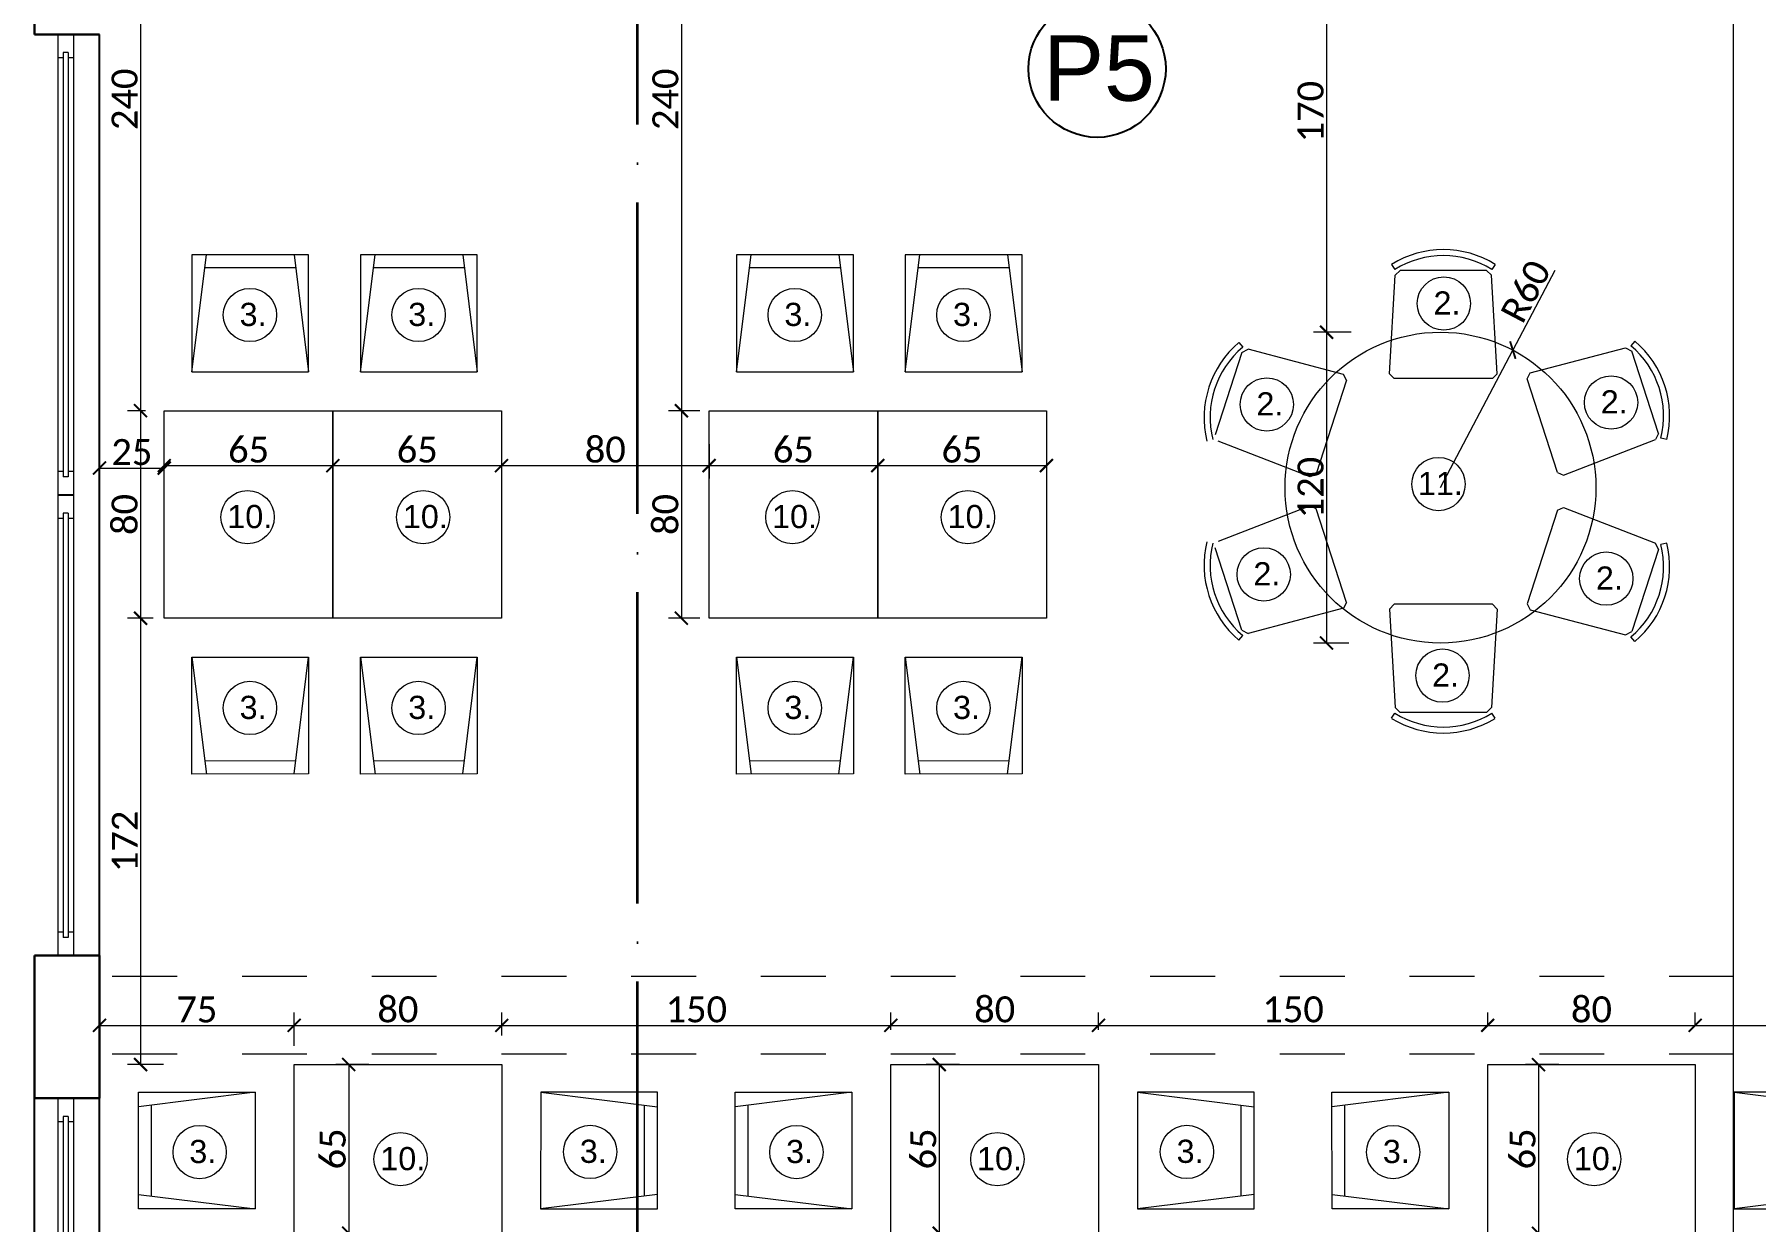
# Model space of a CAD drawing. Header units: centimetres. Extents: x -26724 to 60145, y -23645 to 6771.
# Drawn here: x -20015 to -19352, y -2598 to -2140 of the extents above; entities that cross this region are included whole.
import ezdxf

# ---------------------------------------------------------------- set-up
doc = ezdxf.new("R2010")
doc.units = ezdxf.units.CM
for name, pattern in [('ACAD_ISO04W100', [30, 24, -3, 0, -3]), ('AUSGEZOGEN', [0]), ('DALEKOVOD_VN', [5, 2.5, -2.5])]:
    doc.linetypes.add(name, pattern=pattern)
doc.layers.add('3.IZGLED 2', color=7, linetype='Continuous', lineweight=9, true_color=0x4a4a4a)
doc.layers.add('IZGLED 2', color=253, linetype='Continuous', lineweight=9, true_color=0x828282)
for name, color, linetype, lineweight in [('4.KOTE', 88, 'Continuous', 15), ('namestaj', 8, 'Continuous', 9), ('namjestaj', 150, 'Continuous', 5), ('prozori', 140, 'Continuous', 13), ('zid', 7, 'Continuous', 40)]:
    doc.layers.add(name, color=color, linetype=linetype, lineweight=lineweight)
doc.layers.add('pozicije', color=7, linetype='Continuous')
doc.styles.add('0.12', font='arial.ttf', dxfattribs={"height": 0.12})
doc.styles.add('0.15', font='arial.ttf', dxfattribs={"height": 0.15})
doc.styles.get("Standard").update_dxf_attribs({"font": 'calibri.ttf'})
doc.dimstyles.new('ja 1 50', dxfattribs={"dimtxt": 10, "dimasz": 5, "dimexe": 5, "dimexo": 5, "dimgap": 1, "dimtad": 1, "dimdec": 0, "dimtxsty": 'Standard', "dimblk": 'ARCHTICK', "dimcen": 2.5, "dimclrd": 256, "dimclrt": 7, "dimadec": 0, "dimazin": 0, "dimtfac": 1, "dimtdec": 0, "dimtix": 1, "dimtmove": 1, "dimatfit": 3, "dimldrblk": 'ARCHTICK', "dimfxl": 10, "dimfxlon": 1, "dimlwd": 0, "dimlwe": 9, "dimarcsym": 0})

# ---------------------------------------------------------------- blocks, each defined once
blk = doc.blocks.new('hzzzzzzz')
at = {"layer": 'namjestaj', "transparency": 33554687}
for p, q in [((620.48, 1677.08, 13.5), (626.13, 1722.08, 13.5)), ((620.5, 1722.08, 13.5), (620.48, 1677.08, 13.5)), ((665.5, 1722.06, 13.5), (620.5, 1722.08, 13.5)), ((620.5, 1722.08, 13.5), (620.5, 1722.08, 13.5)), ((659.88, 1722.06, 13.5), (665.48, 1677.06, 13.5)), ((665.48, 1677.06, 13.5), (665.5, 1722.06, 13.5)), ((660.5, 1717.06, 13.5), (625.5, 1717.08, 13.5)), ((620.48, 1677.08, 13.5), (665.48, 1677.06, 13.5)), ((609.86, 1582.06, 13.5), (609.86, 1662.06, 13.5)), ((609.86, 1662.06, 13.5), (674.86, 1662.06, 13.5)), ((674.86, 1662.06, 13.5), (674.86, 1582.06, 13.5)), ((674.86, 1582.06, 13.5), (609.86, 1582.06, 13.5)), ((609.86, 1582.06, 13.5), (609.86, 1582.06, 13.5)), ((620.48, 1567.04, 13.5), (665.48, 1567.06, 13.5)), ((620.48, 1567.04, 13.5), (626.13, 1522.04, 13.5)), ((620.5, 1522.04, 13.5), (620.48, 1567.04, 13.5)), ((659.88, 1522.06, 13.5), (665.48, 1567.06, 13.5)), ((665.48, 1567.06, 13.5), (665.5, 1522.06, 13.5)), ((660.5, 1527.06, 13.5), (625.5, 1527.04, 13.5)), ((665.5, 1522.06, 13.5), (620.5, 1522.04, 13.5)), ((620.5, 1522.04, 13.5), (620.5, 1522.04, 13.5))]:
    blk.add_line(p, q, dxfattribs=at)
blk = doc.blocks.new('tttt')
at = {"layer": 'namjestaj', "linetype": 'AUSGEZOGEN', "transparency": 33554687}
for p, q in [((983.55, 1394.01, 13.5), (984.77, 1392.04, 13.5)), ((1023.41, 1394.01, 13.5), (1022.19, 1392.04, 13.5)), ((982.74, 1351.88, 13.5), (984.85, 1389.85, 13.5)), ((984.85, 1389.85, 13.5), (986.81, 1391.7, 13.5)), ((1020.14, 1391.7, 13.5), (986.81, 1391.7, 13.5)), ((1020.14, 1391.7, 13.5), (1022.09, 1389.85, 13.5)), ((1024.2, 1351.88, 13.5), (1022.09, 1389.85, 13.5)), ((925.86, 1360.02, 13.5), (915.56, 1328.32, 13.5)), ((924.68, 1363.84, 13.5), (926.17, 1362.07, 13.5)), ((925.86, 1360.02, 13.5), (928.23, 1361.31, 13.5)), ((964.99, 1351.58, 13.5), (928.23, 1361.31, 13.5)), ((1036.97, 1352.16, 13.5), (1073.73, 1361.88, 13.5)), ((1073.73, 1361.88, 13.5), (1076.09, 1360.6, 13.5)), ((1077.28, 1364.41, 13.5), (1075.79, 1362.64, 13.5)), ((1086.39, 1328.89, 13.5), (1076.09, 1360.6, 13.5)), ((966.21, 1349.34, 13.5), (954.47, 1313.24, 13.5)), ((966.21, 1349.34, 13.5), (964.99, 1351.58, 13.5)), ((984.49, 1350.03, 13.5), (982.74, 1351.88, 13.5)), ((1022.45, 1350.03, 13.5), (984.49, 1350.03, 13.5)), ((1022.45, 1350.03, 13.5), (1024.2, 1351.88, 13.5)), ((1035.75, 1349.92, 13.5), (1036.97, 1352.16, 13.5)), ((1047.48, 1313.82, 13.5), (1035.75, 1349.92, 13.5)), ((1086.39, 1328.89, 13.5), (1085.24, 1326.46, 13.5)), ((1089.6, 1326.5, 13.5), (1087.35, 1327.05, 13.5)), ((952.18, 1312.15, 13.5), (916.72, 1325.89, 13.5)), ((1049.78, 1312.73, 13.5), (1085.24, 1326.46, 13.5)), ((1047.48, 1313.82, 13.5), (1049.78, 1312.73, 13.5)), ((954.47, 1313.24, 13.5), (952.18, 1312.15, 13.5)), ((952.18, 1300.92, 13.5), (916.72, 1287.18, 13.5)), ((954.47, 1299.83, 13.5), (952.18, 1300.92, 13.5)), ((1047.48, 1299.25, 13.5), (1049.78, 1300.34, 13.5)), ((1049.78, 1300.34, 13.5), (1085.24, 1286.6, 13.5)), ((966.21, 1263.72, 13.5), (954.47, 1299.83, 13.5)), ((1047.48, 1299.25, 13.5), (1035.75, 1263.14, 13.5)), ((925.86, 1253.05, 13.5), (915.56, 1284.75, 13.5)), ((1086.39, 1284.17, 13.5), (1076.09, 1252.47, 13.5)), ((1086.39, 1284.17, 13.5), (1085.24, 1286.6, 13.5)), ((1089.6, 1286.56, 13.5), (1087.35, 1286.01, 13.5)), ((964.99, 1261.49, 13.5), (928.23, 1251.76, 13.5)), ((966.21, 1263.72, 13.5), (964.99, 1261.49, 13.5)), ((984.49, 1263.04, 13.5), (982.74, 1261.19, 13.5)), ((982.74, 1261.19, 13.5), (984.85, 1223.22, 13.5)), ((1022.45, 1263.04, 13.5), (984.49, 1263.04, 13.5)), ((1024.2, 1261.19, 13.5), (1022.09, 1223.22, 13.5)), ((1022.45, 1263.04, 13.5), (1024.2, 1261.19, 13.5)), ((1035.75, 1263.14, 13.5), (1036.97, 1260.91, 13.5)), ((1036.97, 1260.91, 13.5), (1073.73, 1251.18, 13.5)), ((924.68, 1249.23, 13.5), (926.17, 1250.99, 13.5)), ((925.86, 1253.05, 13.5), (928.23, 1251.76, 13.5)), ((1073.73, 1251.18, 13.5), (1076.09, 1252.47, 13.5)), ((1077.28, 1248.66, 13.5), (1075.79, 1250.42, 13.5)), ((983.55, 1219.06, 13.5), (984.77, 1221.03, 13.5)), ((984.85, 1223.22, 13.5), (986.81, 1221.37, 13.5)), ((1020.14, 1221.37, 13.5), (986.81, 1221.37, 13.5)), ((1020.14, 1221.37, 13.5), (1022.09, 1223.22, 13.5)), ((1023.41, 1219.06, 13.5), (1022.19, 1221.03, 13.5))]:
    blk.add_line(p, q, dxfattribs=at)
blk.add_circle((1002.36, 1307.97, 13.5), 59.9, dxfattribs=at)
for centre, radius, start, end in [((1003.48, 1361.87, 13.5), 37.82, 58.19737, 121.80263), ((1003.48, 1361.87, 13.5), 35.5, 58.19737, 121.80263), ((949.08, 1334.95, 13.5), 37.82, 130.19737, 193.80263), ((949.08, 1334.95, 13.5), 35.5, 130.19737, 193.80263), ((1052.87, 1335.52, 13.5), 35.5, 346.19737, 49.80263), ((1052.87, 1335.52, 13.5), 37.82, 346.19737, 49.80263), ((949.08, 1278.11, 13.5), 37.82, 166.19737, 229.80263), ((949.08, 1278.11, 13.5), 35.5, 166.19737, 229.80263), ((1052.87, 1277.54, 13.5), 35.5, 310.19737, 13.80263), ((1052.87, 1277.54, 13.5), 37.82, 310.19737, 13.80263), ((1003.48, 1251.2, 13.5), 35.5, 238.19737, 301.80263), ((1003.48, 1251.2, 13.5), 37.82, 238.19737, 301.80263)]:
    blk.add_arc(centre, radius, start, end, dxfattribs=at)
blk = doc.blocks.new('_ArchTick')
at = {"color": 0, "linetype": 'ByBlock', "const_width": 0.15}
blk.add_lwpolyline([(-0.5, -0.5), (0.5, 0.5)], dxfattribs=at)
blk = doc.blocks.new('*D2539')
at = {"layer": '4.KOTE', "color": 0, "lineweight": 9, "transparency": 16777216}
for p, q in [((-19972.2, -2045.26), (-19979.15, -2045.26)), ((-19972.2, -2285.26), (-19979.15, -2285.26))]:
    blk.add_line(p, q, dxfattribs=at)
at = {"layer": '4.KOTE', "lineweight": 0, "transparency": 16777216}
blk.add_line((-19974.15, -2045.26), (-19974.15, -2285.26), dxfattribs=at)
at = {"layer": 'Defpoints', "color": 0, "transparency": 16777216}
for p in [(-19965.03, -2045.26, 27), (-19974.15, -2285.26), (-19965.03, -2285.26, 27)]:
    blk.add_point(p, dxfattribs=at)
at = {"layer": '4.KOTE', "lineweight": 0, "transparency": 16777216, "xscale": 5, "yscale": 5, "zscale": 5}
for p, rotation in [((-19974.15, -2045.26), 90), ((-19974.15, -2285.26), 270)]:
    blk.add_blockref('_ArchTick', p, dxfattribs=dict(at, rotation=rotation))
at = {"layer": '4.KOTE', "color": 7, "transparency": 16777216, "insert": (-19980.28, -2165.26), "char_height": 10, "attachment_point": 5, "rotation": 90}
blk.add_mtext('240', dxfattribs=at)
blk = doc.blocks.new('*D2540')
at = {"layer": '4.KOTE', "color": 0, "lineweight": 9, "transparency": 16777216}
for p, q in [((-19972.2, -2285.26), (-19979.15, -2285.26)), ((-19969.25, -2365.26), (-19979.15, -2365.26))]:
    blk.add_line(p, q, dxfattribs=at)
at = {"layer": '4.KOTE', "lineweight": 0, "transparency": 16777216}
blk.add_line((-19974.15, -2285.26), (-19974.15, -2365.26), dxfattribs=at)
at = {"layer": 'Defpoints', "color": 0, "transparency": 16777216}
for p in [(-19965.03, -2285.26, 27), (-19974.15, -2365.26), (-19955.42, -2365.26, 27)]:
    blk.add_point(p, dxfattribs=at)
at = {"layer": '4.KOTE', "lineweight": 0, "transparency": 16777216, "xscale": 5, "yscale": 5, "zscale": 5}
for p, rotation in [((-19974.15, -2285.26), 90), ((-19974.15, -2365.26), 270)]:
    blk.add_blockref('_ArchTick', p, dxfattribs=dict(at, rotation=rotation))
at = {"layer": '4.KOTE', "color": 7, "transparency": 16777216, "insert": (-19980.28, -2325.26), "char_height": 10, "attachment_point": 5, "rotation": 90}
blk.add_mtext('80', dxfattribs=at)
blk = doc.blocks.new('*D2541')
at = {"layer": '4.KOTE', "color": 0, "lineweight": 9, "transparency": 16777216}
for p, q in [((-19969.25, -2365.26), (-19979.15, -2365.26)), ((-19965.33, -2537.26), (-19979.15, -2537.26))]:
    blk.add_line(p, q, dxfattribs=at)
at = {"layer": '4.KOTE', "lineweight": 0, "transparency": 16777216}
blk.add_line((-19974.15, -2365.26), (-19974.15, -2537.26), dxfattribs=at)
at = {"layer": 'Defpoints', "color": 0, "transparency": 16777216}
for p in [(-19955.42, -2365.26, 27), (-19974.15, -2537.26), (-19914.98, -2537.26, 27)]:
    blk.add_point(p, dxfattribs=at)
at = {"layer": '4.KOTE', "lineweight": 0, "transparency": 16777216, "xscale": 5, "yscale": 5, "zscale": 5}
for p, rotation in [((-19974.15, -2365.26), 90), ((-19974.15, -2537.26), 270)]:
    blk.add_blockref('_ArchTick', p, dxfattribs=dict(at, rotation=rotation))
at = {"layer": '4.KOTE', "color": 7, "transparency": 16777216, "insert": (-19980.23, -2451.26), "char_height": 10, "attachment_point": 5, "rotation": 90}
blk.add_mtext('172', dxfattribs=at)
blk = doc.blocks.new('*D2445')
at = {"layer": '4.KOTE', "color": 0, "lineweight": 9, "transparency": 16777216}
for p, q in [((-19758.61, -2285.26), (-19770.74, -2285.26)), ((-19758.61, -2365.26), (-19770.74, -2365.26))]:
    blk.add_line(p, q, dxfattribs=at)
at = {"layer": '4.KOTE', "lineweight": 0, "transparency": 16777216}
blk.add_line((-19765.74, -2285.26), (-19765.74, -2365.26), dxfattribs=at)
at = {"layer": 'Defpoints', "color": 0, "transparency": 16777216}
for p in [(-19752.17, -2285.26, 13.5), (-19765.74, -2365.26), (-19752.17, -2365.26, 13.5)]:
    blk.add_point(p, dxfattribs=at)
at = {"layer": '4.KOTE', "lineweight": 0, "transparency": 16777216, "xscale": 5, "yscale": 5, "zscale": 5}
for p, rotation in [((-19765.74, -2285.26), 90), ((-19765.74, -2365.26), 270)]:
    blk.add_blockref('_ArchTick', p, dxfattribs=dict(at, rotation=rotation))
at = {"layer": '4.KOTE', "color": 7, "transparency": 16777216, "insert": (-19771.87, -2325.26), "char_height": 10, "attachment_point": 5, "rotation": 90}
blk.add_mtext('80', dxfattribs=at)
blk = doc.blocks.new('*D2446')
at = {"layer": '4.KOTE', "color": 0, "lineweight": 9, "transparency": 16777216}
for p, q in [((-19508.58, -2255.01), (-19522.08, -2255.01)), ((-19508.47, -2374.8), (-19522.08, -2374.8))]:
    blk.add_line(p, q, dxfattribs=at)
at = {"layer": '4.KOTE', "lineweight": 0, "transparency": 16777216}
blk.add_line((-19517.08, -2255.01), (-19517.08, -2374.8), dxfattribs=at)
at = {"layer": 'Defpoints', "color": 0, "transparency": 16777216}
for p in [(-19494.2, -2255.01, 13.5), (-19517.08, -2374.8), (-19492.98, -2374.8, 13.5)]:
    blk.add_point(p, dxfattribs=at)
at = {"layer": '4.KOTE', "lineweight": 0, "transparency": 16777216, "xscale": 5, "yscale": 5, "zscale": 5}
for p, rotation in [((-19517.08, -2255.01), 90), ((-19517.08, -2374.8), 270)]:
    blk.add_blockref('_ArchTick', p, dxfattribs=dict(at, rotation=rotation))
at = {"layer": '4.KOTE', "color": 7, "transparency": 16777216, "insert": (-19523.2, -2314.9), "char_height": 10, "attachment_point": 5, "rotation": 90}
blk.add_mtext('120', dxfattribs=at)
blk = doc.blocks.new('*D2447')
at = {"layer": '4.KOTE', "lineweight": 0, "transparency": 16777216}
for p in [(-19429.15, -2231.23), (-19473.18, -2314.91)]:
    blk.add_line(p, (-19445.29, -2261.9), dxfattribs=at)
at = {"layer": 'Defpoints', "color": 0, "transparency": 16777216}
for p in [(-19445.29, -2261.9, 13.5), (-19473.18, -2314.91, 13.5)]:
    blk.add_point(p, dxfattribs=at)
at = {"layer": '4.KOTE', "lineweight": 0, "transparency": 16777216, "xscale": 5, "yscale": 5, "zscale": 5, "rotation": 242.2466490455969}
blk.add_blockref('_ArchTick', (-19445.29, -2261.9), dxfattribs=at)
at = {"layer": '4.KOTE', "color": 7, "transparency": 16777216, "insert": (-19440.31, -2239.29), "char_height": 10, "attachment_point": 5, "rotation": 62.24665}
blk.add_mtext('R60', dxfattribs=at)
blk = doc.blocks.new('*D2555')
at = {"layer": '4.KOTE', "color": 0, "lineweight": 9, "transparency": 16777216}
for p, q in [((-19507.63, -2085.05), (-19522.08, -2085.05)), ((-19507.62, -2255.01), (-19522.08, -2255.01))]:
    blk.add_line(p, q, dxfattribs=at)
at = {"layer": '4.KOTE', "lineweight": 0, "transparency": 16777216}
blk.add_line((-19517.08, -2085.05), (-19517.08, -2255.01), dxfattribs=at)
at = {"layer": 'Defpoints', "color": 0, "transparency": 16777216}
for p in [(-19473.44, -2085.05, 13.5), (-19517.08, -2255.01), (-19473.25, -2255.01, 13.5)]:
    blk.add_point(p, dxfattribs=at)
at = {"layer": '4.KOTE', "lineweight": 0, "transparency": 16777216, "xscale": 5, "yscale": 5, "zscale": 5}
for p, rotation in [((-19517.08, -2085.05), 90), ((-19517.08, -2255.01), 270)]:
    blk.add_blockref('_ArchTick', p, dxfattribs=dict(at, rotation=rotation))
at = {"layer": '4.KOTE', "color": 7, "transparency": 16777216, "insert": (-19523.2, -2170.03), "char_height": 10, "attachment_point": 5, "rotation": 90}
blk.add_mtext('170', dxfattribs=at)
blk = doc.blocks.new('*D2442')
at = {"layer": '4.KOTE', "color": 0, "lineweight": 9, "transparency": 16777216}
for p, q in [((-19757.17, -2045.26), (-19770.74, -2045.26)), ((-19758.61, -2285.26), (-19770.74, -2285.26))]:
    blk.add_line(p, q, dxfattribs=at)
at = {"layer": '4.KOTE', "lineweight": 0, "transparency": 16777216}
blk.add_line((-19765.74, -2045.26), (-19765.74, -2285.26), dxfattribs=at)
at = {"layer": 'Defpoints', "color": 0, "transparency": 16777216}
for p in [(-19752.17, -2045.26), (-19765.74, -2285.26), (-19752.17, -2285.26, 13.5)]:
    blk.add_point(p, dxfattribs=at)
at = {"layer": '4.KOTE', "lineweight": 0, "transparency": 16777216, "xscale": 5, "yscale": 5, "zscale": 5}
for p, rotation in [((-19765.74, -2045.26), 90), ((-19765.74, -2285.26), 270)]:
    blk.add_blockref('_ArchTick', p, dxfattribs=dict(at, rotation=rotation))
at = {"layer": '4.KOTE', "color": 7, "transparency": 16777216, "insert": (-19771.87, -2165.26), "char_height": 10, "attachment_point": 5, "rotation": 90}
blk.add_mtext('240', dxfattribs=at)
blk = doc.blocks.new('*D2557')
at = {"layer": '4.KOTE', "color": 0, "lineweight": 9, "transparency": 16777216}
for p, q in [((-19990.01, -2317.06), (-19990.01, -2302.38)), ((-19965.03, -2316.16), (-19965.03, -2302.38))]:
    blk.add_line(p, q, dxfattribs=at)
at = {"layer": '4.KOTE', "lineweight": 0, "transparency": 16777216}
blk.add_line((-19990.01, -2307.38), (-19965.03, -2307.38), dxfattribs=at)
at = {"layer": 'Defpoints', "color": 0, "transparency": 16777216}
for p in [(-19965.03, -2307.38), (-19990.01, -2366.22, 13.5), (-19965.03, -2365.26, 27)]:
    blk.add_point(p, dxfattribs=at)
at = {"layer": '4.KOTE', "lineweight": 0, "transparency": 16777216, "xscale": 5, "yscale": 5, "zscale": 5, "rotation": 180}
blk.add_blockref('_ArchTick', (-19990.01, -2307.38), dxfattribs=at)
at = {"layer": '4.KOTE', "lineweight": 0, "transparency": 16777216, "xscale": 5, "yscale": 5, "zscale": 5}
blk.add_blockref('_ArchTick', (-19965.03, -2307.38), dxfattribs=at)
at = {"layer": '4.KOTE', "color": 7, "transparency": 16777216, "insert": (-19977.52, -2301.26), "char_height": 10, "attachment_point": 5}
blk.add_mtext('25', dxfattribs=at)
blk = doc.blocks.new('*D2558')
at = {"layer": '4.KOTE', "color": 0, "lineweight": 9, "transparency": 16777216}
for p, q in [((-19965.03, -2315.24), (-19965.03, -2301.43)), ((-19900.03, -2300.99), (-19900.03, -2311.43))]:
    blk.add_line(p, q, dxfattribs=at)
at = {"layer": '4.KOTE', "lineweight": 0, "transparency": 16777216}
blk.add_line((-19965.03, -2306.43), (-19900.03, -2306.43), dxfattribs=at)
at = {"layer": 'Defpoints', "color": 0, "transparency": 16777216}
for p in [(-19900.03, -2285.26, 27), (-19900.03, -2306.43), (-19965.03, -2365.26, 27)]:
    blk.add_point(p, dxfattribs=at)
at = {"layer": '4.KOTE', "lineweight": 0, "transparency": 16777216, "xscale": 5, "yscale": 5, "zscale": 5, "rotation": 180}
blk.add_blockref('_ArchTick', (-19965.03, -2306.43), dxfattribs=at)
at = {"layer": '4.KOTE', "lineweight": 0, "transparency": 16777216, "xscale": 5, "yscale": 5, "zscale": 5}
blk.add_blockref('_ArchTick', (-19900.03, -2306.43), dxfattribs=at)
at = {"layer": '4.KOTE', "color": 7, "transparency": 16777216, "insert": (-19932.53, -2300.31), "char_height": 10, "attachment_point": 5}
blk.add_mtext('65', dxfattribs=at)
blk = doc.blocks.new('*D2559')
at = {"layer": '4.KOTE', "color": 0, "lineweight": 9, "transparency": 16777216}
for p, q in [((-19900.03, -2300.99), (-19900.03, -2311.43)), ((-19835.03, -2300.99), (-19835.03, -2311.43))]:
    blk.add_line(p, q, dxfattribs=at)
at = {"layer": '4.KOTE', "lineweight": 0, "transparency": 16777216}
blk.add_line((-19900.03, -2306.43), (-19835.03, -2306.43), dxfattribs=at)
at = {"layer": 'Defpoints', "color": 0, "transparency": 16777216}
for p in [(-19900.03, -2285.26, 27), (-19835.03, -2285.26, 27), (-19835.03, -2306.43)]:
    blk.add_point(p, dxfattribs=at)
at = {"layer": '4.KOTE', "lineweight": 0, "transparency": 16777216, "xscale": 5, "yscale": 5, "zscale": 5, "rotation": 180}
blk.add_blockref('_ArchTick', (-19900.03, -2306.43), dxfattribs=at)
at = {"layer": '4.KOTE', "lineweight": 0, "transparency": 16777216, "xscale": 5, "yscale": 5, "zscale": 5}
blk.add_blockref('_ArchTick', (-19835.03, -2306.43), dxfattribs=at)
at = {"layer": '4.KOTE', "color": 7, "transparency": 16777216, "insert": (-19867.53, -2300.31), "char_height": 10, "attachment_point": 5}
blk.add_mtext('65', dxfattribs=at)
blk = doc.blocks.new('*D2560')
at = {"layer": '4.KOTE', "color": 0, "lineweight": 9, "transparency": 16777216}
for p, q in [((-19835.03, -2300.99), (-19835.03, -2311.43)), ((-19755.07, -2298.1), (-19755.07, -2311.43))]:
    blk.add_line(p, q, dxfattribs=at)
at = {"layer": '4.KOTE', "lineweight": 0, "transparency": 16777216}
blk.add_line((-19835.03, -2306.43), (-19755.07, -2306.43), dxfattribs=at)
at = {"layer": 'Defpoints', "color": 0, "transparency": 16777216}
for p in [(-19835.03, -2285.26, 27), (-19755.07, -2285.26, 13.5), (-19755.07, -2306.43)]:
    blk.add_point(p, dxfattribs=at)
at = {"layer": '4.KOTE', "lineweight": 0, "transparency": 16777216, "xscale": 5, "yscale": 5, "zscale": 5, "rotation": 180}
blk.add_blockref('_ArchTick', (-19835.03, -2306.43), dxfattribs=at)
at = {"layer": '4.KOTE', "lineweight": 0, "transparency": 16777216, "xscale": 5, "yscale": 5, "zscale": 5}
blk.add_blockref('_ArchTick', (-19755.07, -2306.43), dxfattribs=at)
at = {"layer": '4.KOTE', "color": 7, "transparency": 16777216, "insert": (-19795.05, -2300.3), "char_height": 10, "attachment_point": 5}
blk.add_mtext('80', dxfattribs=at)
blk = doc.blocks.new('*D2561')
at = {"layer": '4.KOTE', "color": 0, "lineweight": 9, "transparency": 16777216}
for p, q in [((-19755.07, -2298.1), (-19755.07, -2311.43)), ((-19690.07, -2298.1), (-19690.07, -2311.43))]:
    blk.add_line(p, q, dxfattribs=at)
at = {"layer": '4.KOTE', "lineweight": 0, "transparency": 16777216}
blk.add_line((-19755.07, -2306.43), (-19690.07, -2306.43), dxfattribs=at)
at = {"layer": 'Defpoints', "color": 0, "transparency": 16777216}
for p in [(-19755.07, -2285.26, 13.5), (-19690.07, -2285.26, 13.5), (-19690.07, -2306.43)]:
    blk.add_point(p, dxfattribs=at)
at = {"layer": '4.KOTE', "lineweight": 0, "transparency": 16777216, "xscale": 5, "yscale": 5, "zscale": 5, "rotation": 180}
blk.add_blockref('_ArchTick', (-19755.07, -2306.43), dxfattribs=at)
at = {"layer": '4.KOTE', "lineweight": 0, "transparency": 16777216, "xscale": 5, "yscale": 5, "zscale": 5}
blk.add_blockref('_ArchTick', (-19690.07, -2306.43), dxfattribs=at)
at = {"layer": '4.KOTE', "color": 7, "transparency": 16777216, "insert": (-19722.57, -2300.31), "char_height": 10, "attachment_point": 5}
blk.add_mtext('65', dxfattribs=at)
blk = doc.blocks.new('*D2562')
at = {"layer": '4.KOTE', "color": 0, "lineweight": 9, "transparency": 16777216}
for p, q in [((-19690.07, -2298.1), (-19690.07, -2311.43)), ((-19625.07, -2298.1), (-19625.07, -2311.43))]:
    blk.add_line(p, q, dxfattribs=at)
at = {"layer": '4.KOTE', "lineweight": 0, "transparency": 16777216}
blk.add_line((-19690.07, -2306.43), (-19625.07, -2306.43), dxfattribs=at)
at = {"layer": 'Defpoints', "color": 0, "transparency": 16777216}
for p in [(-19690.07, -2285.26, 13.5), (-19625.07, -2285.26, 13.5), (-19625.07, -2306.43)]:
    blk.add_point(p, dxfattribs=at)
at = {"layer": '4.KOTE', "lineweight": 0, "transparency": 16777216, "xscale": 5, "yscale": 5, "zscale": 5, "rotation": 180}
blk.add_blockref('_ArchTick', (-19690.07, -2306.43), dxfattribs=at)
at = {"layer": '4.KOTE', "lineweight": 0, "transparency": 16777216, "xscale": 5, "yscale": 5, "zscale": 5}
blk.add_blockref('_ArchTick', (-19625.07, -2306.43), dxfattribs=at)
at = {"layer": '4.KOTE', "color": 7, "transparency": 16777216, "insert": (-19657.57, -2300.31), "char_height": 10, "attachment_point": 5}
blk.add_mtext('65', dxfattribs=at)
blk = doc.blocks.new('*D2563')
at = {"layer": '4.KOTE', "color": 0, "lineweight": 9, "transparency": 16777216}
for p, q in [((-19989.98, -2531.54), (-19989.98, -2517.14)), ((-19914.98, -2530.09), (-19914.98, -2517.14))]:
    blk.add_line(p, q, dxfattribs=at)
at = {"layer": '4.KOTE', "lineweight": 0, "transparency": 16777216}
blk.add_line((-19989.98, -2522.14), (-19914.98, -2522.14), dxfattribs=at)
at = {"layer": 'Defpoints', "color": 0, "transparency": 16777216}
for p in [(-19914.98, -2522.14), (-19989.98, -2563.34, 13.5), (-19914.98, -2563.34, 27)]:
    blk.add_point(p, dxfattribs=at)
at = {"layer": '4.KOTE', "lineweight": 0, "transparency": 16777216, "xscale": 5, "yscale": 5, "zscale": 5, "rotation": 180}
blk.add_blockref('_ArchTick', (-19989.98, -2522.14), dxfattribs=at)
at = {"layer": '4.KOTE', "lineweight": 0, "transparency": 16777216, "xscale": 5, "yscale": 5, "zscale": 5}
blk.add_blockref('_ArchTick', (-19914.98, -2522.14), dxfattribs=at)
at = {"layer": '4.KOTE', "color": 7, "transparency": 16777216, "insert": (-19952.48, -2516.07), "char_height": 10, "attachment_point": 5}
blk.add_mtext('75', dxfattribs=at)
blk = doc.blocks.new('*D2564')
at = {"layer": '4.KOTE', "color": 0, "lineweight": 9, "transparency": 16777216}
for p, q in [((-19914.98, -2530.09), (-19914.98, -2517.14)), ((-19834.98, -2526.1), (-19834.98, -2517.14))]:
    blk.add_line(p, q, dxfattribs=at)
at = {"layer": '4.KOTE', "lineweight": 0, "transparency": 16777216}
blk.add_line((-19914.98, -2522.14), (-19834.98, -2522.14), dxfattribs=at)
at = {"layer": 'Defpoints', "color": 0, "transparency": 16777216}
for p in [(-19834.98, -2522.14), (-19834.98, -2537.26, 27), (-19914.98, -2563.34, 27)]:
    blk.add_point(p, dxfattribs=at)
at = {"layer": '4.KOTE', "lineweight": 0, "transparency": 16777216, "xscale": 5, "yscale": 5, "zscale": 5, "rotation": 180}
blk.add_blockref('_ArchTick', (-19914.98, -2522.14), dxfattribs=at)
at = {"layer": '4.KOTE', "lineweight": 0, "transparency": 16777216, "xscale": 5, "yscale": 5, "zscale": 5}
blk.add_blockref('_ArchTick', (-19834.98, -2522.14), dxfattribs=at)
at = {"layer": '4.KOTE', "color": 7, "transparency": 16777216, "insert": (-19874.98, -2516.02), "char_height": 10, "attachment_point": 5}
blk.add_mtext('80', dxfattribs=at)
blk = doc.blocks.new('*D2565')
at = {"layer": '4.KOTE', "color": 0, "lineweight": 9, "transparency": 16777216}
for p, q in [((-19834.98, -2526.1), (-19834.98, -2517.14)), ((-19684.98, -2523.81), (-19684.98, -2517.14))]:
    blk.add_line(p, q, dxfattribs=at)
at = {"layer": '4.KOTE', "lineweight": 0, "transparency": 16777216}
blk.add_line((-19834.98, -2522.14), (-19684.98, -2522.14), dxfattribs=at)
at = {"layer": 'Defpoints', "color": 0, "transparency": 16777216}
for p in [(-19684.98, -2522.14), (-19834.98, -2537.26, 27), (-19684.98, -2537.26, 40.5)]:
    blk.add_point(p, dxfattribs=at)
at = {"layer": '4.KOTE', "lineweight": 0, "transparency": 16777216, "xscale": 5, "yscale": 5, "zscale": 5, "rotation": 180}
blk.add_blockref('_ArchTick', (-19834.98, -2522.14), dxfattribs=at)
at = {"layer": '4.KOTE', "lineweight": 0, "transparency": 16777216, "xscale": 5, "yscale": 5, "zscale": 5}
blk.add_blockref('_ArchTick', (-19684.98, -2522.14), dxfattribs=at)
at = {"layer": '4.KOTE', "color": 7, "transparency": 16777216, "insert": (-19759.98, -2516.02), "char_height": 10, "attachment_point": 5}
blk.add_mtext('150', dxfattribs=at)
blk = doc.blocks.new('*D2566')
at = {"layer": '4.KOTE', "color": 0, "lineweight": 9, "transparency": 16777216}
for p, q in [((-19684.98, -2523.81), (-19684.98, -2517.14)), ((-19604.98, -2523.81), (-19604.98, -2517.14))]:
    blk.add_line(p, q, dxfattribs=at)
at = {"layer": '4.KOTE', "lineweight": 0, "transparency": 16777216}
blk.add_line((-19684.98, -2522.14), (-19604.98, -2522.14), dxfattribs=at)
at = {"layer": 'Defpoints', "color": 0, "transparency": 16777216}
for p in [(-19604.98, -2522.14), (-19684.98, -2537.26, 40.5), (-19604.98, -2537.26, 40.5)]:
    blk.add_point(p, dxfattribs=at)
at = {"layer": '4.KOTE', "lineweight": 0, "transparency": 16777216, "xscale": 5, "yscale": 5, "zscale": 5, "rotation": 180}
blk.add_blockref('_ArchTick', (-19684.98, -2522.14), dxfattribs=at)
at = {"layer": '4.KOTE', "lineweight": 0, "transparency": 16777216, "xscale": 5, "yscale": 5, "zscale": 5}
blk.add_blockref('_ArchTick', (-19604.98, -2522.14), dxfattribs=at)
at = {"layer": '4.KOTE', "color": 7, "transparency": 16777216, "insert": (-19644.98, -2516.02), "char_height": 10, "attachment_point": 5}
blk.add_mtext('80', dxfattribs=at)
blk = doc.blocks.new('*D2567')
at = {"layer": '4.KOTE', "color": 0, "lineweight": 9, "transparency": 16777216}
for p, q in [((-19604.98, -2523.81), (-19604.98, -2517.14)), ((-19454.98, -2522.38), (-19454.98, -2517.14))]:
    blk.add_line(p, q, dxfattribs=at)
at = {"layer": '4.KOTE', "lineweight": 0, "transparency": 16777216}
blk.add_line((-19604.98, -2522.14), (-19454.98, -2522.14), dxfattribs=at)
at = {"layer": 'Defpoints', "color": 0, "transparency": 16777216}
for p in [(-19454.98, -2522.14), (-19604.98, -2537.26, 40.5), (-19454.98, -2537.26, 54)]:
    blk.add_point(p, dxfattribs=at)
at = {"layer": '4.KOTE', "lineweight": 0, "transparency": 16777216, "xscale": 5, "yscale": 5, "zscale": 5, "rotation": 180}
blk.add_blockref('_ArchTick', (-19604.98, -2522.14), dxfattribs=at)
at = {"layer": '4.KOTE', "lineweight": 0, "transparency": 16777216, "xscale": 5, "yscale": 5, "zscale": 5}
blk.add_blockref('_ArchTick', (-19454.98, -2522.14), dxfattribs=at)
at = {"layer": '4.KOTE', "color": 7, "transparency": 16777216, "insert": (-19529.98, -2516.02), "char_height": 10, "attachment_point": 5}
blk.add_mtext('150', dxfattribs=at)
blk = doc.blocks.new('*D2568')
at = {"layer": '4.KOTE', "color": 0, "lineweight": 9, "transparency": 16777216}
for p, q in [((-19454.98, -2522.38), (-19454.98, -2517.14)), ((-19374.98, -2522.38), (-19374.98, -2517.14))]:
    blk.add_line(p, q, dxfattribs=at)
at = {"layer": '4.KOTE', "lineweight": 0, "transparency": 16777216}
blk.add_line((-19454.98, -2522.14), (-19374.98, -2522.14), dxfattribs=at)
at = {"layer": 'Defpoints', "color": 0, "transparency": 16777216}
for p in [(-19374.98, -2522.14), (-19454.98, -2537.26, 54), (-19374.98, -2537.26, 54)]:
    blk.add_point(p, dxfattribs=at)
at = {"layer": '4.KOTE', "lineweight": 0, "transparency": 16777216, "xscale": 5, "yscale": 5, "zscale": 5, "rotation": 180}
blk.add_blockref('_ArchTick', (-19454.98, -2522.14), dxfattribs=at)
at = {"layer": '4.KOTE', "lineweight": 0, "transparency": 16777216, "xscale": 5, "yscale": 5, "zscale": 5}
blk.add_blockref('_ArchTick', (-19374.98, -2522.14), dxfattribs=at)
at = {"layer": '4.KOTE', "color": 7, "transparency": 16777216, "insert": (-19414.98, -2516.02), "char_height": 10, "attachment_point": 5}
blk.add_mtext('80', dxfattribs=at)
blk = doc.blocks.new('*D2569')
at = {"layer": '4.KOTE', "color": 0, "lineweight": 9, "transparency": 16777216}
for p, q in [((-19374.98, -2522.38), (-19374.98, -2517.14)), ((-19215.07, -2531.91), (-19215.07, -2517.14))]:
    blk.add_line(p, q, dxfattribs=at)
at = {"layer": '4.KOTE', "lineweight": 0, "transparency": 16777216}
blk.add_line((-19374.98, -2522.14), (-19215.07, -2522.14), dxfattribs=at)
at = {"layer": 'Defpoints', "color": 0, "transparency": 16777216}
for p in [(-19215.07, -2522.14), (-19374.98, -2537.26, 54), (-19215.07, -2593.26, 13.5)]:
    blk.add_point(p, dxfattribs=at)
at = {"layer": '4.KOTE', "lineweight": 0, "transparency": 16777216, "xscale": 5, "yscale": 5, "zscale": 5, "rotation": 180}
blk.add_blockref('_ArchTick', (-19374.98, -2522.14), dxfattribs=at)
at = {"layer": '4.KOTE', "lineweight": 0, "transparency": 16777216, "xscale": 5, "yscale": 5, "zscale": 5}
blk.add_blockref('_ArchTick', (-19215.07, -2522.14), dxfattribs=at)
at = {"layer": '4.KOTE', "color": 7, "transparency": 16777216, "insert": (-19295.03, -2516.02), "char_height": 10, "attachment_point": 5}
blk.add_mtext('160', dxfattribs=at)
blk = doc.blocks.new('*D2661')
at = {"layer": '4.KOTE', "color": 0, "lineweight": 9, "transparency": 16777216}
for p, q in [((-19658.55, -2537.26), (-19671.35, -2537.26)), ((-19658.55, -2602.26), (-19671.35, -2602.26))]:
    blk.add_line(p, q, dxfattribs=at)
at = {"layer": '4.KOTE', "lineweight": 0, "transparency": 16777216}
blk.add_line((-19666.35, -2537.26), (-19666.35, -2602.26), dxfattribs=at)
at = {"layer": 'Defpoints', "color": 0, "transparency": 16777216}
for p in [(-19604.98, -2537.26, 40.5), (-19666.35, -2602.26), (-19604.98, -2602.26, 40.5)]:
    blk.add_point(p, dxfattribs=at)
at = {"layer": '4.KOTE', "lineweight": 0, "transparency": 16777216, "xscale": 5, "yscale": 5, "zscale": 5}
for p, rotation in [((-19666.35, -2537.26), 90), ((-19666.35, -2602.26), 270)]:
    blk.add_blockref('_ArchTick', p, dxfattribs=dict(at, rotation=rotation))
at = {"layer": '4.KOTE', "color": 7, "transparency": 16777216, "insert": (-19672.47, -2569.76), "char_height": 10, "attachment_point": 5, "rotation": 90}
blk.add_mtext('65', dxfattribs=at)
blk = doc.blocks.new('*D2409')
at = {"layer": '4.KOTE', "color": 0, "lineweight": 9, "transparency": 16777216}
for p, q in [((-19427.58, -2537.26), (-19440.39, -2537.26)), ((-19427.58, -2602.26), (-19440.39, -2602.26))]:
    blk.add_line(p, q, dxfattribs=at)
at = {"layer": '4.KOTE', "lineweight": 0, "transparency": 16777216}
blk.add_line((-19435.39, -2537.26), (-19435.39, -2602.26), dxfattribs=at)
at = {"layer": 'Defpoints', "color": 0, "transparency": 16777216}
for p in [(-19374.02, -2537.26, 40.5), (-19435.39, -2602.26), (-19374.02, -2602.26, 40.5)]:
    blk.add_point(p, dxfattribs=at)
at = {"layer": '4.KOTE', "lineweight": 0, "transparency": 16777216, "xscale": 5, "yscale": 5, "zscale": 5}
for p, rotation in [((-19435.39, -2537.26), 90), ((-19435.39, -2602.26), 270)]:
    blk.add_blockref('_ArchTick', p, dxfattribs=dict(at, rotation=rotation))
at = {"layer": '4.KOTE', "color": 7, "transparency": 16777216, "insert": (-19441.51, -2569.76), "char_height": 10, "attachment_point": 5, "rotation": 90}
blk.add_mtext('65', dxfattribs=at)
blk = doc.blocks.new('*D2411')
at = {"layer": '4.KOTE', "color": 0, "lineweight": 9, "transparency": 16777216}
for p, q in [((-19886.16, -2537.26), (-19898.96, -2537.26)), ((-19886.16, -2602.26), (-19898.96, -2602.26))]:
    blk.add_line(p, q, dxfattribs=at)
at = {"layer": '4.KOTE', "lineweight": 0, "transparency": 16777216}
blk.add_line((-19893.96, -2537.26), (-19893.96, -2602.26), dxfattribs=at)
at = {"layer": 'Defpoints', "color": 0, "transparency": 16777216}
for p in [(-19832.59, -2537.26, 40.5), (-19893.96, -2602.26), (-19832.59, -2602.26, 40.5)]:
    blk.add_point(p, dxfattribs=at)
at = {"layer": '4.KOTE', "lineweight": 0, "transparency": 16777216, "xscale": 5, "yscale": 5, "zscale": 5}
for p, rotation in [((-19893.96, -2537.26), 90), ((-19893.96, -2602.26), 270)]:
    blk.add_blockref('_ArchTick', p, dxfattribs=dict(at, rotation=rotation))
at = {"layer": '4.KOTE', "color": 7, "transparency": 16777216, "insert": (-19900.08, -2569.76), "char_height": 10, "attachment_point": 5, "rotation": 90}
blk.add_mtext('65', dxfattribs=at)

msp = doc.modelspace()

# ---------------------------------------------------------------- linework, layer by layer
at = {"color": 3}
msp.add_circle((-19605.52, -2153.48), 26.45, dxfattribs=at)
at = {"layer": '3.IZGLED 2', "color": 32, "linetype": 'DALEKOVOD_VN', "ltscale": 10, "true_color": 0xcd6928}
for p, q in [((-19310.07, -2503.26, 13.5), (-19990.01, -2503.26, 13.5)), ((-19310.07, -2533.26, 13.5), (-19990, -2533.26, 13.5))]:
    msp.add_line(p, q, dxfattribs=at)
at = {"layer": '3.IZGLED 2', "ltscale": 12, "elevation": 13.5}
msp.add_lwpolyline([(-18810.18, -2675.26), (-18955.18, -2675.26), (-18955.18, -2820.26), (-19035.18, -2820.26), (-19035.18, -2960.26), (-19220.18, -2960.26), (-19220.18, -2820.26), (-19235.18, -2820.26), (-19235.18, -2927.66), (-19360.18, -2927.67), (-19360.18, -1715.26), (-18810.18, -1715.26), (-18810.18, -2675.26)], dxfattribs=at)
at = {"layer": 'IZGLED 2', "color": 32, "linetype": 'ACAD_ISO04W100', "lineweight": 35, "ltscale": 5}
msp.add_line((-19782.61, -3075.56), (-19782.61, -1001.95), dxfattribs=at)
at = {"layer": 'IZGLED 2', "lineweight": 25, "ltscale": 12}
for p, q in [((-19990.01, -2495.26, 13.5), (-19990.01, -2140.26, 13.5)), ((-20015.07, -2905.26, 13.5), (-20015.07, -2550.26, 13.5)), ((-19989.98, -2905.26, 13.5), (-19989.98, -2550.26, 13.5))]:
    msp.add_line(p, q, dxfattribs=at)
at = {"layer": 'namestaj'}
for centre in [(-19471.87, -2243.97), (-19932, -2248.38, -27), (-19867, -2248.38, -27), (-19722.05, -2248.38, -40.5), (-19657.05, -2248.38, -40.5), (-19540.11, -2282.86), (-19407.43, -2282.1, 13.5), (-19473.95, -2313.53), (-19932.91, -2326.29, -27), (-19865.25, -2326.29, -27), (-19722.95, -2326.29, -40.5), (-19655.29, -2326.29, -40.5), (-19541.28, -2348.36), (-19409.28, -2349.99), (-19472.41, -2387.36), (-19932, -2399.83, -27), (-19867, -2399.83, -27), (-19722.05, -2399.83, -40.5), (-19657.05, -2399.83, -40.5), (-19951.39, -2570.98, -27), (-19873.95, -2573.72, -40.5), (-19800.89, -2570.91, -27), (-19721.39, -2570.98, -13.5), (-19643.95, -2573.72, -27), (-19570.89, -2570.91, -13.5), (-19491.39, -2570.98), (-19413.95, -2573.72, -13.5)]:
    msp.add_circle(centre, 10.27, dxfattribs=at)
at = {"layer": 'prozori'}
for p, q in [((-20006.05, -2140.26, 13.5), (-20006.05, -2495.26, 13.5)), ((-20000.05, -2140.26, 13.5), (-20000.05, -2495.26, 13.5)), ((-20004.05, -2147.26, 13.5), (-20004.05, -2310.76, 13.5)), ((-20002.05, -2147.26, 13.5), (-20004.05, -2147.26, 13.5)), ((-20002.05, -2147.26, 13.5), (-20002.05, -2310.76, 13.5)), ((-20004.05, -2149.26, 13.5), (-20006.05, -2149.26, 13.5)), ((-20000.05, -2149.26, 13.5), (-20002.05, -2149.26, 13.5)), ((-20004.05, -2308.76, 13.5), (-20006.05, -2308.76, 13.5)), ((-20002.05, -2310.76, 13.5), (-20004.05, -2310.76, 13.5)), ((-20000.05, -2308.76, 13.5), (-20002.05, -2308.76, 13.5)), ((-20004.05, -2326.76, 13.5), (-20006.05, -2326.76, 13.5)), ((-20004.05, -2324.76, 13.5), (-20004.05, -2488.26, 13.5)), ((-20002.05, -2324.76, 13.5), (-20004.05, -2324.76, 13.5)), ((-20002.05, -2324.76, 13.5), (-20002.05, -2488.26, 13.5)), ((-20000.05, -2326.76, 13.5), (-20002.05, -2326.76, 13.5)), ((-20004.05, -2486.26, 13.5), (-20006.05, -2486.26, 13.5)), ((-20000.05, -2486.26, 13.5), (-20002.05, -2486.26, 13.5)), ((-20002.05, -2488.26, 13.5), (-20004.05, -2488.26, 13.5)), ((-20006.05, -2550.26, 13.5), (-20006.05, -2905.26, 13.5)), ((-20000.05, -2550.26, 13.5), (-20000.05, -2905.26, 13.5)), ((-20004.05, -2559.26, 13.5), (-20006.05, -2559.26, 13.5)), ((-20004.05, -2557.26, 13.5), (-20004.05, -2898.26, 13.5)), ((-20002.05, -2557.26, 13.5), (-20004.05, -2557.26, 13.5)), ((-20002.05, -2557.26, 13.5), (-20002.05, -2898.26, 13.5)), ((-20000.05, -2559.26, 13.5), (-20002.05, -2559.26, 13.5))]:
    msp.add_line(p, q, dxfattribs=at)
at = {"layer": 'prozori', "lineweight": 25, "ltscale": 12}
msp.add_line((-20000.05, -2317.76, 13.5), (-20006.05, -2317.76, 13.5), dxfattribs=at)
at = {"layer": 'zid', "lineweight": 30}
for p, q in [((-20015.07, -2085.26, 13.5), (-20015.07, -2140.26, 13.5)), ((-20015.07, -2140.26, 13.5), (-19990.03, -2140.26, 13.5)), ((-20015.07, -2495.26, 13.5), (-20015.07, -2550.26, 13.5)), ((-20015.07, -2495.26, 13.5), (-19990.01, -2495.26, 13.5)), ((-19990, -2550.26, 13.5), (-19990.01, -2495.26, 13.5)), ((-20015.07, -2550.26, 13.5), (-19990, -2550.26, 13.5))]:
    msp.add_line(p, q, dxfattribs=at)

# ---------------------------------------------------------------- block references
for name, p in [('tttt', (-20475.54, -3622.88)), ('hzzzzzzz', (-20574.89, -3947.32, 13.5)), ('hzzzzzzz', (-20509.89, -3947.32, 13.5)), ('hzzzzzzz', (-20364.93, -3947.32)), ('hzzzzzzz', (-20299.93, -3947.32))]:
    msp.add_blockref(name, p)
at = {"rotation": 270}
for p in [(-21497.04, -1927.4, 13.5), (-21267.04, -1927.4, 27), (-21037.04, -1927.4, 40.5)]:
    msp.add_blockref('hzzzzzzz', p, dxfattribs=at)

# ---------------------------------------------------------------- texts
at = {"layer": 'IZGLED 2', "color": 3, "style": '0.12'}
msp.add_text('P5', height=25.2, dxfattribs=at).set_placement((-19626.31, -2165.82, 13.5))
at = {"layer": 'pozicije', "style": '0.15'}
for s, p in [('2.', (-19475.86, -2248.21)), ('3.', (-19936, -2252.62, -27)), ('3.', (-19871, -2252.62, -27)), ('3.', (-19726.04, -2252.62, -40.5)), ('3.', (-19661.04, -2252.62, -40.5)), ('2.', (-19544.11, -2287.1)), ('2.', (-19411.42, -2286.33, 13.5)), ('11.', (-19481.91, -2317.77)), ('10.', (-19940.75, -2330.53, -27)), ('10.', (-19873.09, -2330.53, -27)), ('10.', (-19730.79, -2330.53, -40.5)), ('10.', (-19663.14, -2330.53, -40.5)), ('2.', (-19545.28, -2352.59)), ('2.', (-19413.28, -2354.23)), ('2.', (-19476.4, -2391.6)), ('3.', (-19936, -2404.07, -27)), ('3.', (-19871, -2404.07, -27)), ('3.', (-19726.04, -2404.07, -40.5)), ('3.', (-19661.04, -2404.07, -40.5)), ('3.', (-19955.38, -2575.21, -27)), ('3.', (-19804.88, -2575.14, -27)), ('3.', (-19725.38, -2575.21, -13.5)), ('3.', (-19574.88, -2575.14, -13.5)), ('3.', (-19495.38, -2575.21)), ('10.', (-19881.79, -2577.96, -40.5)), ('10.', (-19651.79, -2577.96, -27)), ('10.', (-19421.79, -2577.96, -13.5))]:
    msp.add_text(s, height=8.93, dxfattribs=at).set_placement(p)

# ---------------------------------------------------------------- dimensions: what is measured, and where the dimension line sits
at = {"layer": '4.KOTE'}
for base, p1, p2, picture, middle in [((-19974.15, -2285.26), (-19965.03, -2045.26, 27), (-19965.03, -2285.26, 27), '*D2539', (-19980.28, -2165.26)), ((-19765.74, -2285.26), (-19752.17, -2045.26), (-19752.17, -2285.26, 13.5), '*D2442', (-19771.87, -2165.26)), ((-19517.08, -2255.01), (-19473.44, -2085.05, 13.5), (-19473.25, -2255.01, 13.5), '*D2555', (-19523.2, -2170.03)), ((-19517.08, -2374.8), (-19494.2, -2255.01, 13.5), (-19492.98, -2374.8, 13.5), '*D2446', (-19523.2, -2314.9)), ((-19974.15, -2365.26), (-19965.03, -2285.26, 27), (-19955.42, -2365.26, 27), '*D2540', (-19980.28, -2325.26)), ((-19765.74, -2365.26), (-19752.17, -2285.26, 13.5), (-19752.17, -2365.26, 13.5), '*D2445', (-19771.87, -2325.26)), ((-19974.15, -2537.26), (-19955.42, -2365.26, 27), (-19914.98, -2537.26, 27), '*D2541', (-19980.23, -2451.26)), ((-19893.96, -2602.26), (-19832.59, -2537.26, 40.5), (-19832.59, -2602.26, 40.5), '*D2411', (-19900.08, -2569.76)), ((-19666.35, -2602.26), (-19604.98, -2537.26, 40.5), (-19604.98, -2602.26, 40.5), '*D2661', (-19672.47, -2569.76)), ((-19435.39, -2602.26), (-19374.02, -2537.26, 40.5), (-19374.02, -2602.26, 40.5), '*D2409', (-19441.51, -2569.76))]:
    dim = msp.add_linear_dim(base=base, p1=p1, p2=p2, angle=90, dimstyle='ja 1 50', dxfattribs=at)
    dim.commit()
    dim.dimension.update_dxf_attribs({"geometry": picture, "text_midpoint": middle})
dim = msp.add_radius_dim(center=(-19473.18, -2314.91, 13.5), mpoint=(-19445.29, -2261.9, 13.5), dimstyle='ja 1 50', dxfattribs=at)
dim.commit()
dim.dimension.update_dxf_attribs({"geometry": '*D2447', "text_midpoint": (-19440.31, -2239.29)})
for base, p1, p2, picture, middle in [((-19900.03, -2306.43), (-19965.03, -2365.26, 27), (-19900.03, -2285.26, 27), '*D2558', (-19932.53, -2300.31)), ((-19835.03, -2306.43), (-19900.03, -2285.26, 27), (-19835.03, -2285.26, 27), '*D2559', (-19867.53, -2300.31)), ((-19755.07, -2306.43), (-19835.03, -2285.26, 27), (-19755.07, -2285.26, 13.5), '*D2560', (-19795.05, -2300.3)), ((-19690.07, -2306.43), (-19755.07, -2285.26, 13.5), (-19690.07, -2285.26, 13.5), '*D2561', (-19722.57, -2300.31)), ((-19625.07, -2306.43), (-19690.07, -2285.26, 13.5), (-19625.07, -2285.26, 13.5), '*D2562', (-19657.57, -2300.31)), ((-19965.03, -2307.38), (-19990.01, -2366.22, 13.5), (-19965.03, -2365.26, 27), '*D2557', (-19977.52, -2301.26)), ((-19914.98, -2522.14), (-19989.98, -2563.34, 13.5), (-19914.98, -2563.34, 27), '*D2563', (-19952.48, -2516.07)), ((-19834.98, -2522.14), (-19914.98, -2563.34, 27), (-19834.98, -2537.26, 27), '*D2564', (-19874.98, -2516.02)), ((-19684.98, -2522.14), (-19834.98, -2537.26, 27), (-19684.98, -2537.26, 40.5), '*D2565', (-19759.98, -2516.02)), ((-19604.98, -2522.14), (-19684.98, -2537.26, 40.5), (-19604.98, -2537.26, 40.5), '*D2566', (-19644.98, -2516.02)), ((-19454.98, -2522.14), (-19604.98, -2537.26, 40.5), (-19454.98, -2537.26, 54), '*D2567', (-19529.98, -2516.02)), ((-19374.98, -2522.14), (-19454.98, -2537.26, 54), (-19374.98, -2537.26, 54), '*D2568', (-19414.98, -2516.02)), ((-19215.07, -2522.14), (-19374.98, -2537.26, 54), (-19215.07, -2593.26, 13.5), '*D2569', (-19295.03, -2516.02))]:
    dim = msp.add_linear_dim(base=base, p1=p1, p2=p2, dimstyle='ja 1 50', dxfattribs=at)
    dim.commit()
    dim.dimension.update_dxf_attribs({"geometry": picture, "text_midpoint": middle})

doc.saveas('drawing.dxf')
